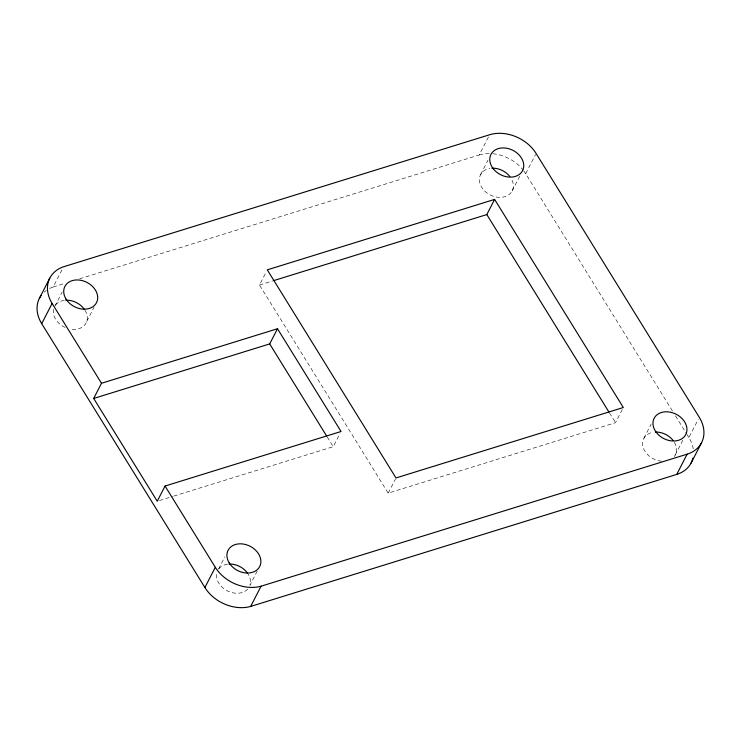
<?xml version="1.0" encoding="UTF-8"?>
<svg xmlns="http://www.w3.org/2000/svg" width="741" height="741" viewBox="0 0 741 741"><rect width="100%" height="100%" fill="white"/><g stroke="black" fill="none" stroke-linecap="round" stroke-linejoin="round"><path stroke-width="0.56" stroke-dasharray="3.71 2.78" d="M49.564 288.508A35.559 27.324 27.2 0 1 53.13 287.017L62.494 268.807M54.899 306.163L62.188 292M86.753 321.399L94.033 307.237M622.283 409.541L615.521 422.694L388.191 493.135L259.48 285.016L266.241 271.864M218.614 569.014L224.856 556.871M257.22 571.098L249.939 585.27A17.775 13.653 27.2 0 0 248.161 574.118M79.62 278.811L479.195 154.999L488.551 136.779M173.755 496.109L333.246 446.684L340.008 433.531M480.65 174.487L487.93 160.315M512.096 191.058L519.895 175.886M672.448 410.968L525.702 173.681L535.586 154.461M388.191 493.135L395.472 478.964M643.92 438.19L651.2 424.019M675.19 455.094L682.989 439.913M693.233 448.87A35.549 27.315 27.2 0 0 688.889 437.551L698.254 419.332M53.13 287.017L65.273 283.257M259.48 285.016L272.725 280.913M159.454 500.536L172.653 496.451M675.496 415.886L686.453 433.615M687.064 434.596L688.889 437.551M609.454 412.876L615.521 422.694M327.198 436.894L333.246 446.684M44.219 292.121A35.559 27.324 27.2 0 1 46.359 290.426M479.195 154.999A35.549 27.315 27.2 0 1 491.728 153.637M492.83 153.72A35.549 27.315 27.2 0 1 523.211 170.134M523.878 171.004A35.549 27.315 27.2 0 1 525.702 173.681M247.689 589.104A17.775 13.653 27.2 0 1 226.579 590.447A17.775 13.653 27.2 0 1 217.048 572.052M218.725 568.903A17.775 13.653 27.2 0 1 227.941 564.151M674.366 442.331A17.775 13.653 27.2 0 1 674.19 456.576M661.602 461.189A17.775 13.653 27.2 0 1 643.095 447.194A17.775 13.653 27.2 0 1 653.219 432.235M512.05 180.119A17.775 13.653 27.2 0 1 502.926 197.143A17.775 13.653 27.2 0 1 480.687 185.426A17.775 13.653 27.2 0 1 489.81 168.402M84.974 310.247A17.775 13.653 27.2 0 1 70.414 329.097M65.162 327.466A17.775 13.653 27.2 0 1 53.621 309.053M55.538 305.042A17.775 13.653 27.2 0 1 64.745 300.281"/><path stroke-width="1.11" d="M39.366 298.41L49.767 278.171M41.709 323.66L52.111 303.421A35.559 27.324 27.2 0 1 63.531 266.779L489.588 134.76A35.549 27.315 27.2 0 1 536.104 153.443L699.291 417.313A35.549 27.315 27.2 0 1 687.139 454.177L676.737 474.416L250.671 606.434A35.559 27.324 27.2 0 1 204.896 587.52L41.709 323.66A35.559 27.324 27.2 0 1 41.218 295.418M93.69 398.454L101.498 383.273L277.495 328.735L341.055 431.503L165.048 486.04L157.249 501.222L93.69 398.454L269.687 343.917L277.495 328.735M204.896 587.52L215.298 567.282L165.048 486.04M250.671 606.434L261.073 586.196L687.139 454.177M273.827 280.57L486.809 214.575L494.618 199.403L623.32 407.513L395.99 477.954L267.288 269.844L494.618 199.403M691.038 463.144L701.44 442.905M486.809 214.575L608.843 411.894M269.687 343.917L326.586 435.921M52.111 303.421L101.498 383.273M261.073 586.196A35.559 27.324 27.2 0 1 215.298 567.282M692.937 458.123A35.549 27.315 27.2 0 1 676.737 474.416M228.997 564.068A17.775 13.653 27.2 0 1 247.568 573.219M655.331 432.04A17.775 13.653 27.2 0 1 673.152 440.543M491.913 168.179A17.775 13.653 27.2 0 1 509.817 176.497M65.81 300.207A17.775 13.653 27.2 0 1 84.381 309.358M66.042 299.095A17.775 13.653 27.2 0 0 95.478 304.31A17.775 13.653 27.2 0 0 80.602 280.255A17.775 13.653 27.2 0 0 66.042 299.095M493.321 168.809A17.775 13.653 27.2 0 0 522.488 170.819A17.775 13.653 27.2 0 0 504.501 147.968A17.775 13.653 27.2 0 0 493.321 168.809M229.228 562.965A17.775 13.653 27.2 0 0 258.665 568.18A17.775 13.653 27.2 0 0 243.789 544.126A17.775 13.653 27.2 0 0 229.228 562.965M656.369 432.494A17.775 13.653 27.2 0 0 685.592 434.856A17.775 13.653 27.2 0 0 667.919 411.848A17.775 13.653 27.2 0 0 656.369 432.494"/></g></svg>
